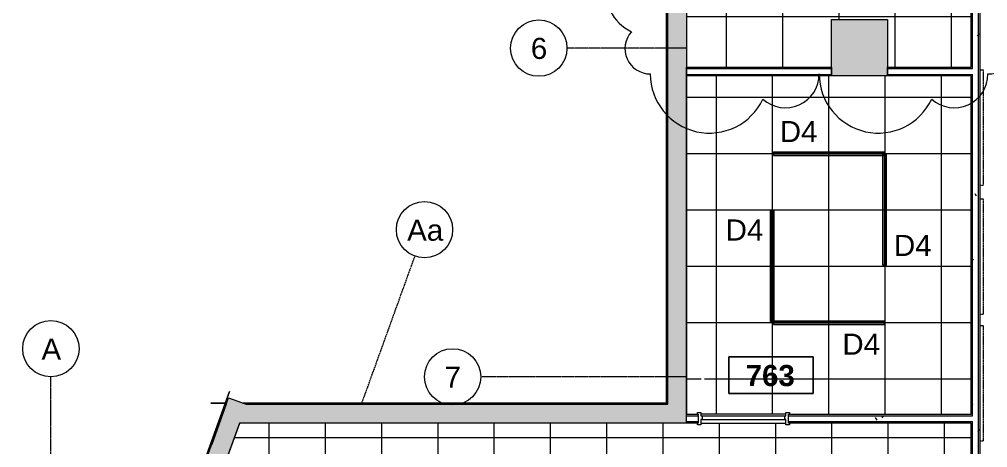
# Model space of a CAD drawing. Header units: inches. Extents: x -2332 to 1043, y -456 to 2193.
# Drawn here: x -1962.6 to -1549.7, y 934.8 to 1117.3 of the extents above; entities that cross this region are included whole.
import ezdxf

# ---------------------------------------------------------------- set-up
doc = ezdxf.new("R2010")
doc.units = ezdxf.units.IN
doc.header["$MEASUREMENT"] = 0
for name, pattern in [('Dash', [0.25, 0.125, -0.125]), ('Grid Line 1_2_', [0.875, 0.5, -0.125, 0.125, -0.125]), ('IMPORT-PHANTOM4 _2_', [0])]:
    doc.linetypes.add(name, pattern=pattern)
for name, color, linetype, lineweight in [('5033_00_7th-9th Floors_Updated_dwg', 8, 'Continuous', 9), ('A-Area', 7, 'IMPORT-PHANTOM4 _2_', 9), ('A-AREA-IDEN', 2, 'Continuous', 9), ('A-CLNG', 13, 'Continuous', 13), ('A-CLNG-PATT', 13, 'Continuous', 13), ('A-COLS', 52, 'Continuous', 13), ('A-DOOR', 31, 'Continuous', 13), ('A-Shell', 7, 'Continuous', 9), ('A-WALL', 113, 'Continuous', 13), ('A-WALL-PATT', 111, 'Continuous', 13), ('E-LITE-EQPM', 33, 'Continuous', 9), ('E-LITE-EQPM-IDEN', 33, 'Continuous', 9), ('G-ANNO-REVC', 71, 'Continuous', 9), ('I-WALL', 2, 'Continuous', 13), ('Q-SPCQ', 91, 'Continuous', 9), ('Q-SPCQ-HDLN', 91, 'Dash', 9), ('S-GRID', 1, 'Continuous', 9), ('S-GRID-IDEN', 1, 'Continuous', 9)]:
    doc.layers.add(name, color=color, linetype=linetype, lineweight=lineweight)
doc.styles.add('Arial', font='arial.ttf', dxfattribs={"height": 9})
doc.styles.add('Swis721 Lt BT_2', font='swissl.ttf', dxfattribs={"height": 9})
doc.styles.add('Swis721 Lt BT_B', font='', dxfattribs={"height": 9})
doc.styles.get('Swis721 Lt BT_B').set_extended_font_data('Swis721 Lt BT', bold=True)
pattern_1 = [(0, (0, 0), (30.72, 7.68), [1.267, -21.773, 1.267, -21.773, -122.88]), (0, (0, 0), (30.72, 7.68), [-46.08, 1.267, -44.813, 1.267, -21.773, -53.76]), (0, (0, 0), (30.72, 7.68), [-115.2, 1.267, -14.093, 1.267, -37.133]), (120, (11.52, 3.84), (-22.011075, 22.7643), [1.267, -21.773, 1.267, -21.773, -122.88]), (120, (11.52, 3.84), (-22.011075, 22.7643), [-46.08, 1.267, -44.813, 1.267, -21.773, -53.76]), (120, (11.52, 3.84), (-22.011075, 22.7643), [-115.2, 1.267, -14.093, 1.267, -37.133]), (240, (15.36, 19.2), (-8.708925, -30.4443), [1.267, -21.773, 1.267, -21.773, -122.88]), (240, (15.36, 19.2), (-8.708925, -30.4443), [-46.08, 1.267, -44.813, 1.267, -21.773, -53.76]), (240, (15.36, 19.2), (-8.708925, -30.4443), [-115.2, 1.267, -14.093, 1.267, -37.133])]

# ---------------------------------------------------------------- blocks, each defined once
blk = doc.blocks.new('5033_00_7th-9th Floors_Updated_dwg-8585573-7TH FLOOR REFLECTED CEILING PLAN')
at = {"layer": 'A-Area', "linetype": 'Continuous'}
for p, q in [((-1880.86, 773.75), (-1874.17, 773.75)), ((-1874.17, 773.75), (-1880.86, 773.75))]:
    blk.add_line(p, q, dxfattribs=at)
at = {"layer": 'A-Area', "linetype": 'Continuous', "flags": 128}
for points in [[(-1686.55, 1943.44), (-1686.55, 773.25)], [(-2099.84, 148.77), (-1872.96, 778.61)], [(-1867.29, 773.75), (-1686.05, 773.75)]]:
    blk.add_lwpolyline(points, close=True, dxfattribs=at)
at = {"layer": 'A-Shell'}
for p, q in [((-1880.54, 756.11), (-1874.36, 773.25)), ((-1874.36, 773.25), (-1880.54, 756.11)), ((-1865.9, 773.25), (-1686.05, 773.25)), ((-1686.05, 773.25), (-1865.9, 773.25))]:
    blk.add_line(p, q, dxfattribs=at)
blk = doc.blocks.new('Columns 1 - Columns 1-7118049-7TH FLOOR REFLECTED CEILING PLAN')
at = {"layer": 'A-COLS', "lineweight": 9}
h = blk.add_hatch(color=7, dxfattribs=at)
h.paths.add_polyline_path([(862, -405.11), (861.98, -372.97), (801.98, -351.58), (801.98, -383.71), (861.95, -405.09)], flags=0)
h.paths.add_polyline_path([(992.59, -377), (1004.95, -376.98), (1004.95, -365), (986.95, -365), (986.95, -377), (991.45, -377)], flags=0)
h.paths.add_polyline_path([(514, -281.76), (514, -249.63), (453.98, -228.24), (453.98, -260.37), (513.95, -281.74)], flags=0)
h.paths.add_polyline_path([(166, -158.41), (166, -126.28), (105.98, -104.89), (105.98, -137.02), (165.95, -158.39)], flags=0)
h.paths.add_polyline_path([(-182, -35.06), (-182, -2.93), (-242.02, 18.46), (-242.02, -13.67), (-182.05, -35.04)], flags=0)
h.paths.add_polyline_path([(-1982.09, 88.27), (-1922.03, 109.69), (-1922.03, 140.32), (-1982.09, 118.92), (-1982.06, 97), (-1976.88, 98.83), (-1974.21, 91.29), (-1982.09, 88.5), (-1982.09, 88.41)], flags=0)
h.paths.add_polyline_path([(-530, 88.28), (-530, 120.42), (-590.02, 141.81), (-590.02, 109.68), (-530.05, 88.3)], flags=0)
h.paths.add_polyline_path([(829.27, 109), (843.95, 109.02), (843.91, 133), (819.95, 133), (819.95, 109), (828.45, 109)], flags=0)
h.paths.add_polyline_path([(991.45, 115), (1004.95, 115.02), (1004.95, 127), (986.95, 127), (986.95, 115), (990.95, 115)], flags=0)
h.paths.add_polyline_path([(-1634.06, 211.7), (-1574.03, 233.05), (-1574.03, 264.36), (-1634.06, 242.96), (-1634.06, 211.72)], flags=0)
h.paths.add_polyline_path([(-878.47, 211.8), (-878.47, 243.93), (-938.5, 265.32), (-938.5, 233.19), (-878.52, 211.82)], flags=0)
h.paths.add_polyline_path([(483.3, 232), (495.95, 232), (495.95, 256), (472.03, 256), (472.03, 232), (482.96, 232)], flags=0)
h.paths.add_polyline_path([(-1286.05, 334.98), (-1268.05, 341.39), (-1268.05, 345.6), (-1256.05, 349.87), (-1244.05, 345.6), (-1244.05, 341.38), (-1226.05, 335.02), (-1226.06, 367), (-1256.05, 377.69), (-1286.05, 367), (-1286.05, 335.02)], flags=0)
h.paths.add_polyline_path([(-2021.16, 351.64), (-2013.01, 374.21), (-2035.58, 382.36), (-2043.73, 359.79), (-2023.91, 352.63)], flags=0)
h.paths.add_polyline_path([(-208.32, 478), (-200.03, 478), (-200.03, 502), (-219.79, 502), (-224.03, 490.27), (-224.03, 478), (-210.67, 478)], flags=0)
h.paths.add_polyline_path([(-224.03, 501.32), (-223.78, 502), (-224.03, 502)], flags=0)
h.paths.add_polyline_path([(-559.03, 601), (-548.03, 601), (-548.03, 625), (-569.15, 625), (-572.03, 617.05), (-572.03, 601)], flags=0)
h.paths.add_polyline_path([(472.2, 601), (496.2, 601), (496.2, 625), (472.2, 625)], flags=0)
h.paths.add_polyline_path([(831.97, 601.06), (843.95, 601.08), (843.91, 625.06), (819.95, 625.06), (819.95, 601.06), (831.95, 601.06)], flags=0)
h.paths.add_polyline_path([(993.74, 607.06), (1004.95, 607.08), (1004.95, 619.06), (986.95, 619.06), (986.95, 607.06), (991.45, 607.06)], flags=0)
h.paths.add_polyline_path([(-1887.92, 720.64), (-1879.77, 743.21), (-1902.34, 751.36), (-1910.49, 728.79), (-1893.62, 722.69)], flags=0)
h.paths.add_polyline_path([(-903.4, 724), (-896.03, 724), (-896.03, 748), (-920.67, 748), (-920.67, 724), (-910.74, 724)], flags=0)
h.paths.add_polyline_path([(-1610.23, 724), (-1592.03, 724), (-1592.03, 748), (-1616.03, 748), (-1616.03, 724), (-1612.44, 724)], flags=0)
h.paths.add_polyline_path([(-1843.5, 843.64), (-1835.35, 866.21), (-1857.93, 874.36), (-1866.08, 851.79), (-1845.52, 844.36)], flags=0)
h.paths.add_polyline_path([(490.72, 847), (496.2, 847), (496.2, 871), (472.2, 871), (472.2, 847), (477.69, 847)], flags=0)
h.paths.add_polyline_path([(-1612.44, 847), (-1574.05, 847.02), (-1574.06, 871), (-1616.19, 871), (-1616.19, 847)], flags=0)
h.paths.add_polyline_path([(-1243.86, 847.03), (-1243.86, 871), (-1268.03, 871), (-1268.03, 847.03)], flags=0)
h.paths.add_polyline_path([(841.98, 1093), (843.95, 1093.02), (843.91, 1117), (819.95, 1117), (819.95, 1093), (835.45, 1093)], flags=0)
h.paths.add_polyline_path([(495.42, 1093), (495.95, 1093), (495.95, 1117), (471.83, 1117), (471.83, 1093), (495.41, 1093)], flags=0)
h.paths.add_polyline_path([(-1616.3, 1093.21), (-1592.35, 1093.21), (-1592.35, 1117.25), (-1616.3, 1117.25), (-1616.3, 1095.67)], flags=0)
h.paths.add_polyline_path([(-1268.29, 1093.21), (-1244.3, 1093.21), (-1244.3, 1117.25), (-1268.29, 1117.25)], flags=0)
h.paths.add_polyline_path([(991.33, 1099), (1004.95, 1099.02), (1004.95, 1111), (986.95, 1111), (986.95, 1099), (991.2, 1099)], flags=0)
h.paths.add_polyline_path([(-1268.22, 1339.25), (-1244.3, 1339.25), (-1244.3, 1363.25), (-1268.3, 1363.25), (-1268.3, 1339.25)], flags=0)
h.paths.add_polyline_path([(-1616.3, 1339.25), (-1592.3, 1339.25), (-1592.3, 1363.25), (-1616.3, 1363.25), (-1616.3, 1341.67)], flags=0)
h.paths.add_polyline_path([(484, 1462.86), (495.95, 1462.86), (495.95, 1486.86), (471.95, 1486.86), (471.95, 1462.86), (483.85, 1462.86)], flags=0)
h.paths.add_polyline_path([(801.95, 1567), (861.95, 1588.4), (861.95, 1619.14), (850.07, 1619.14), (850, 1619.04), (849.95, 1619.16), (849.95, 1622.86), (801.95, 1605.75), (801.95, 1567.02)], flags=0)
h.paths.add_polyline_path([(-1607.55, 1585.02), (-1592.05, 1585.02), (-1592.05, 1609.02), (-1616.05, 1609.02), (-1616.05, 1585.02)], flags=0)
h.paths.add_polyline_path([(-1256.44, 1585.27), (-1244.3, 1585.27), (-1244.3, 1609.27), (-1268.3, 1609.27), (-1268.3, 1585.27), (-1256.86, 1585.27)], flags=0)
h.paths.add_polyline_path([(-1654.55, 1731.02), (-1654.55, 1776.02), (-1678.05, 1776.02), (-1678.05, 1772.52), (-1658.05, 1772.52), (-1658.05, 1734.52), (-1678.05, 1734.52), (-1678.05, 1731.02), (-1658.05, 1731.02)], flags=0)
h.paths.add_polyline_path([(122.95, 1827.02), (148.95, 1827.02), (148.95, 1853.02), (122.95, 1853.02), (122.95, 1829.42)], flags=0)
h.paths.add_polyline_path([(496.95, 1827.02), (496.95, 1853.02), (470.95, 1853.02), (470.95, 1827.02)], flags=0)
h.paths.add_polyline_path([(-921.05, 1827.02), (-895.05, 1827.02), (-895.05, 1853.02), (-921.05, 1853.02), (-921.05, 1829.42)], flags=0)
h.paths.add_polyline_path([(-572.04, 1827.02), (-547.04, 1827.02), (-547.04, 1853.02), (-573.04, 1853.02), (-573.04, 1827.02)], flags=0)
h.paths.add_polyline_path([(-199.03, 1827.04), (-199.03, 1853.03), (-225.05, 1853.03), (-225.05, 1827.04), (-200.04, 1827.04)], flags=0)
h.paths.add_polyline_path([(-1592.3, 1828.27), (-1592.3, 1852.27), (-1600.05, 1852.27), (-1600.05, 2104.82), (-1574.05, 2104.82), (-1574.05, 2138.82), (-1608.05, 2138.82), (-1608.05, 1852.27), (-1616.3, 1852.27), (-1616.3, 1828.27)], flags=0)
h.paths.add_polyline_path([(-1244.3, 1828.27), (-1244.3, 1852.27), (-1268.3, 1852.27), (-1268.3, 1828.27)], flags=0)
h.paths.add_polyline_path([(-1678.05, 1836.02), (-1620.8, 1836.02), (-1620.8, 1844.02), (-1678.05, 1844.02)], flags=0)
h.paths.add_polyline_path([(831.95, 2100.07), (861.95, 2100.07), (861.95, 2138.82), (801.95, 2138.82), (801.95, 2110.02), (831.95, 2110.02), (831.95, 2104.31)], flags=0)
h.paths.add_polyline_path([(-878.05, 2104.79), (-878.05, 2138.82), (-938.13, 2138.82), (-938.13, 2104.79)], flags=0)
h.paths.add_polyline_path([(-1286.03, 2104.81), (-1225.94, 2104.81), (-1225.94, 2138.82), (-1286.03, 2138.82)], flags=0)
h.paths.add_polyline_path([(454.05, 2104.82), (513.95, 2104.82), (513.95, 2138.82), (454.05, 2138.82)], flags=0)
h.paths.add_polyline_path([(-181.82, 2104.82), (-181.82, 2138.82), (-242.05, 2138.82), (-242.05, 2104.82)], flags=0)
h.paths.add_polyline_path([(-590.05, 2104.82), (-530.05, 2104.82), (-530.05, 2138.82), (-590.05, 2138.82)], flags=0)
h.paths.add_polyline_path([(165.96, 2104.82), (165.96, 2138.82), (105.95, 2138.82), (105.95, 2104.82)], flags=0)
at = {"layer": 'A-COLS', "color": 8, "lineweight": 20}
for p, q in [((-1616.3, 1117.25), (-1592.35, 1117.25)), ((-1616.3, 1093.21), (-1616.3, 1117.25)), ((-1592.35, 1117.25), (-1592.35, 1093.21)), ((-1592.35, 1093.21), (-1616.3, 1093.21))]:
    blk.add_line(p, q, dxfattribs=at)
blk = doc.blocks.new('Door - Single - Solid Door-9776871-7TH FLOOR REFLECTED CEILING PLAN')
at = {"layer": 'A-DOOR', "lineweight": 9}
for p, q in [((-15.63, 1.96), (-15.63, 2.71)), ((-15.63, 2.71), (-14.13, 2.71)), ((-14.13, 2.71), (-14.13, 1.21)), ((-14.13, 1.21), (-13.63, 1.21)), ((-13.63, 1.21), (21.62, 1.21)), ((-13.63, 1.21), (-13.63, -0.29)), ((21.62, -0.29), (21.62, 1.21)), ((21.62, 1.21), (22.12, 1.21)), ((22.12, 1.21), (22.12, 2.71)), ((22.12, 2.71), (23.62, 2.71)), ((23.62, 2.71), (23.62, 1.96)), ((-15.63, -2.54), (-15.63, -1.79)), ((-14.13, -2.54), (-15.63, -2.54)), ((-13.63, -0.29), (-14.13, -0.29)), ((-14.13, -0.29), (-14.13, -2.54)), ((-13.63, -0.29), (21.62, -0.29)), ((22.12, -0.29), (21.62, -0.29)), ((22.12, -2.54), (22.12, -0.29)), ((23.62, -2.54), (22.12, -2.54)), ((23.62, -1.79), (23.62, -2.54))]:
    blk.add_line(p, q, dxfattribs=at)
blk = doc.blocks.new('A-Flat_Screen_TV-generic - A-Flat_Screen_TV-generic-7899212-7TH FLOOR REFLECTED CEILING PLAN')
at = {"layer": 'Q-SPCQ-HDLN'}
for p, q in [((-24.5, 3.375), (-24.5, 1.875)), ((24.5, 3.375), (-24.5, 3.375)), ((24.5, 1.875), (24.5, 3.375))]:
    blk.add_line(p, q, dxfattribs=at)
blk = doc.blocks.new('TBARLED SMARTLIGHT 9-16_DIFFUSING 2_ and 4_ - Type D_4_ 9_16 - Diffusing Lens-V32-7TH FLOOR REFLECTED CEILING PLAN')
at = {"layer": 'E-LITE-EQPM'}
for p, q in [((-0.8, 23.56), (-0.8, -23.56)), ((-0.3, 23.56), (-0.8, 23.56)), ((-0.3, 23.56), (0.3, 23.56)), ((-0.3, 23.52), (-0.3, 23.56)), ((-0.3, 23.52), (-0.21, 23.52)), ((-0.3, -23.52), (-0.3, 23.52)), ((0.3, 23.52), (-0.3, 23.52)), ((-0.21, -23.52), (-0.21, 23.52)), ((-0.2, 23.5), (0.2, 23.5)), ((-0.2, -23.5), (-0.2, 23.5)), ((0.2, -23.5), (0.2, 23.5)), ((0.21, 23.52), (0.3, 23.52)), ((0.21, -23.52), (0.21, 23.52)), ((0.3, 23.56), (0.3, 23.52)), ((0.3, 23.56), (0.8, 23.56)), ((0.3, -23.52), (0.3, 23.52)), ((0.8, 23.56), (0.8, -23.56)), ((-0.3, -23.56), (-0.8, -23.56)), ((-0.21, -23.52), (-0.3, -23.52)), ((-0.3, -23.52), (0.3, -23.52)), ((-0.3, -23.56), (-0.3, -23.52)), ((0.3, -23.56), (-0.3, -23.56)), ((0.2, -23.5), (-0.2, -23.5)), ((0.3, -23.52), (0.21, -23.52)), ((0.3, -23.52), (0.3, -23.56)), ((0.3, -23.56), (0.8, -23.56))]:
    blk.add_line(p, q, dxfattribs=at)
blk = doc.blocks.new('TBARLED SMARTLIGHT 9-16_DIFFUSING 2_ and 4_ - Type D_4_ 9_16 - Diffusing Lens-V42-7TH FLOOR REFLECTED CEILING PLAN')
at = {"layer": 'E-LITE-EQPM'}
for p, q in [((-0.8, 23.56), (-0.8, -23.56)), ((-0.3, 23.56), (-0.8, 23.56)), ((-0.3, 23.56), (0.3, 23.56)), ((-0.3, 23.52), (-0.3, 23.56)), ((-0.3, 23.52), (-0.21, 23.52)), ((-0.3, -23.52), (-0.3, 23.52)), ((0.3, 23.52), (-0.3, 23.52)), ((-0.21, -23.52), (-0.21, 23.52)), ((-0.2, 23.5), (0.2, 23.5)), ((-0.2, -23.5), (-0.2, 23.5)), ((0.2, -23.5), (0.2, 23.5)), ((0.21, 23.52), (0.3, 23.52)), ((0.21, -23.52), (0.21, 23.52)), ((0.3, 23.56), (0.3, 23.52)), ((0.3, 23.56), (0.8, 23.56)), ((0.3, -23.52), (0.3, 23.52)), ((0.8, 23.56), (0.8, -23.53)), ((-0.3, -23.56), (-0.8, -23.56)), ((-0.21, -23.52), (-0.3, -23.52)), ((-0.3, -23.52), (0.3, -23.52)), ((-0.3, -23.56), (-0.3, -23.52)), ((0.3, -23.56), (-0.3, -23.56)), ((0.2, -23.5), (-0.2, -23.5)), ((0.3, -23.52), (0.21, -23.52)), ((0.3, -23.52), (0.3, -23.56)), ((0.3, -23.56), (0.44, -23.56))]:
    blk.add_line(p, q, dxfattribs=at)
blk = doc.blocks.new('TBARLED SMARTLIGHT 9-16_DIFFUSING 2_ and 4_ - Type D_4_ 9_16 - Diffusing Lens-V35-7TH FLOOR REFLECTED CEILING PLAN')
at = {"layer": 'E-LITE-EQPM'}
for p, q in [((-0.8, 23.56), (-0.8, -23.56)), ((-0.3, 23.56), (-0.8, 23.56)), ((-0.3, 23.56), (0.3, 23.56)), ((-0.3, 23.52), (-0.3, 23.56)), ((-0.3, 23.52), (-0.21, 23.52)), ((-0.3, -23.52), (-0.3, 23.52)), ((0.3, 23.52), (-0.3, 23.52)), ((-0.21, -23.52), (-0.21, 23.52)), ((-0.2, 23.5), (0.2, 23.5)), ((-0.2, -23.5), (-0.2, 23.5)), ((0.2, -23.5), (0.2, 23.5)), ((0.21, 23.52), (0.3, 23.52)), ((0.21, -23.52), (0.21, 23.52)), ((0.3, 23.56), (0.3, 23.52)), ((0.3, 23.56), (0.8, 23.56)), ((0.3, -23.52), (0.3, 23.52)), ((0.8, 23.56), (0.8, -23.56)), ((-0.3, -23.56), (-0.8, -23.56)), ((-0.21, -23.52), (-0.3, -23.52)), ((-0.3, -23.52), (0.3, -23.52)), ((-0.3, -23.56), (-0.3, -23.52)), ((0.3, -23.56), (-0.3, -23.56)), ((0.2, -23.5), (-0.2, -23.5)), ((0.3, -23.52), (0.21, -23.52)), ((0.3, -23.52), (0.3, -23.56)), ((0.3, -23.56), (0.8, -23.56))]:
    blk.add_line(p, q, dxfattribs=at)
blk = doc.blocks.new('Room Tag - Number Only-4120135-7TH FLOOR REFLECTED CEILING PLAN')
at = {"layer": 'A-AREA-IDEN'}
for p, q in [((-0.1881, -0.1636), (-0.1881, -0.0018)), ((-0.1881, -0.0018), (0.1869, -0.0018)), ((0.1869, -0.0018), (-0.1881, -0.0018)), ((-0.1881, -0.0018), (-0.1881, -0.1636)), ((0.1869, -0.0018), (0.1869, -0.1636)), ((0.1869, -0.1636), (0.1869, -0.0018)), ((0.1869, -0.1636), (-0.1881, -0.1636)), ((-0.1881, -0.1636), (0.1869, -0.1636))]:
    blk.add_line(p, q, dxfattribs=at)
blk = doc.blocks.new('Grid - Grid Head - Circle-50561-7TH FLOOR REFLECTED CEILING PLAN')
at = {"layer": 'S-GRID-IDEN'}
blk.add_circle((0, 0), 0.125, dxfattribs=at)
blk = doc.blocks.new('Family - ___-9782138-7TH FLOOR REFLECTED CEILING PLAN')
at = {"layer": 'G-ANNO-REVC'}
for centre, radius, start, end in [((-1646.71, 1202), 25.2, 0, 154.7912), ((-1574.71, 1202), 25.2, 0, 154.7912), ((-1679.11, 1202), 14.4, 48.1897, 180), ((-1607.11, 1202), 14.4, 48.1897, 180), ((-1693.51, 1183.1), 18.9, 90, 244.7912), ((-1549.51, 1191.2), 10.8, 318.1897, 90), ((-1549.51, 1166.9), 18.9, 270, 64.7912), ((-1693.51, 1158.8), 10.8, 138.1897, 270), ((-1693.51, 1129.1), 18.9, 90, 244.7912), ((-1549.51, 1137.2), 10.8, 318.1897, 90), ((-1549.51, 1112.9), 18.9, 270, 64.7912), ((-1693.51, 1104.8), 10.8, 138.1897, 270), ((-1668.31, 1094), 25.2, 180, 334.7912), ((-1635.91, 1094), 14.4, 228.1897, 0), ((-1596.31, 1094), 25.2, 180, 334.7912), ((-1563.91, 1094), 14.4, 228.1897, 0)]:
    blk.add_arc(centre, radius, start, end, dxfattribs=at)

msp = doc.modelspace()

# ---------------------------------------------------------------- hatches: boundary and pattern name
at = {"layer": 'A-CLNG-PATT'}
h = msp.add_hatch(dxfattribs=at)
h.set_pattern_fill('FP_24', color=256, style=0, pattern_type=2)
h.set_pattern_definition([(270, (-1637.046, 1430.467), (-24, -1e-15), []), (180, (-1637.046, 1430.467), (3e-15, 24), [])])
h.paths.add_polyline_path([(-1678.04786, 1096.95944), (-1616.29574, 1096.95944), (-1616.29574, 1117.24788), (-1592.34547, 1117.24788), (-1592.34547, 1096.95944), (-1556.69324, 1096.95944), (-1556.69324, 1134.68538), (-1557.44324, 1134.68538), (-1557.44324, 1136.18538), (-1556.69324, 1136.18538), (-1556.69324, 1172.43538), (-1557.44324, 1172.43538), (-1557.44324, 1173.93538), (-1556.69324, 1173.93538), (-1556.69324, 1177.24788), (-1596.045, 1177.24788), (-1596.045, 1184.49788), (-1596.795, 1184.49788), (-1596.795, 1185.99788), (-1596.045, 1185.99788), (-1596.045, 1222.24788), (-1596.795, 1222.24788), (-1596.795, 1223.74788), (-1596.045, 1223.74788), (-1596.045, 1339.24787), (-1616.29574, 1339.24787), (-1616.29574, 1363.24788), (-1596.045, 1363.24788), (-1596.045, 1497.68538), (-1678.04786, 1497.68538), (-1678.04786, 1169.28438)], flags=0)
h.paths.add_polyline_path([(-1612.8575, 1142.13699), (-1637.4825, 1142.13699), (-1637.4825, 1166.69949), (-1612.8575, 1166.69949)], flags=0)
h.paths.add_polyline_path([(-1661.4825, 1238.13699), (-1661.4825, 1262.69949), (-1636.8575, 1262.69949), (-1636.8575, 1238.13699), (-1637.4825, 1238.13699)], flags=0)
h.paths.add_polyline_path([(-1636.8575, 1334.13699), (-1661.4825, 1334.13699), (-1661.4825, 1358.69949), (-1636.8575, 1358.69949), (-1636.8575, 1334.31738)], flags=0)
h.paths.add_polyline_path([(-1636.8575, 1430.13699), (-1661.4825, 1430.13699), (-1661.4825, 1454.69949), (-1636.8575, 1454.69949)], flags=0)
h = msp.add_hatch(dxfattribs=at)
h.set_pattern_fill('FP_30', color=256, style=0, pattern_type=2)
h.set_pattern_definition([(180, (-1617.355, 1036.056), (3e-15, 24), []), (90, (-1617.355, 1036.056), (24, -1e-15), [])])
h.paths.add_polyline_path([(-1671.94324, 948.99788), (-1635.69324, 949.0069), (-1635.69324, 949.74788), (-1634.19324, 949.74788), (-1634.19324, 948.99788), (-1556.69324, 948.99788), (-1556.69324, 1093.20944), (-1678.01772, 1093.20944), (-1678.01772, 948.99788), (-1673.44324, 948.99788), (-1673.44324, 949.74788), (-1671.94324, 949.74788)], flags=0)
h.paths.add_polyline_path([(-1670.44324, 949.74788), (-1671.81824, 949.74788), (-1671.81824, 985.74788), (-1670.44324, 985.74788), (-1670.44324, 962.99313)], flags=0)
h.paths.add_polyline_path([(-1600.46099, 987.7607), (-1640.91798, 987.7607), (-1640.91798, 988.35125), (-1593.79298, 988.35125), (-1593.79298, 987.7607), (-1593.94641, 987.7607)], flags=0)
h.paths.add_polyline_path([(-1641.28183, 988.49348), (-1641.82101, 988.49348), (-1641.82101, 1035.61848), (-1641.23046, 1035.61848), (-1641.23046, 988.49348), (-1641.28143, 988.49348)], flags=0)
h.paths.add_polyline_path([(-1593.76965, 1012.49348), (-1593.82101, 1012.49348), (-1593.79298, 1059.61848), (-1593.23046, 1059.61848), (-1593.23046, 1012.49348), (-1593.76939, 1012.49348)], flags=0)
h.paths.add_polyline_path([(-1593.85548, 1059.7607), (-1640.91798, 1059.7607), (-1640.91798, 1060.35125), (-1593.79298, 1060.35125), (-1593.82101, 1059.7607), (-1593.83986, 1059.7607)], flags=0)
h = msp.add_hatch(dxfattribs=at)
h.set_pattern_fill('FP_31', color=256, style=0, pattern_type=2)
h.set_pattern_definition([(0, (-1712.048, 842.996), (0, -24), []), (270, (-1712.048, 842.996), (-24, -1e-15), [])])
h.paths.add_polyline_path([(-1709.00396, 681.5485), (-1616.19397, 714.4103), (-1616.19397, 803.37288), (-1616.94397, 803.37288), (-1616.94397, 804.87288), (-1616.19397, 804.87288), (-1616.19397, 841.12288), (-1616.94397, 841.12288), (-1616.94397, 842.62288), (-1616.19397, 842.62288), (-1616.19397, 870.99788), (-1556.69324, 871.01665), (-1556.69324, 945.24788), (-1634.19324, 945.24788), (-1634.19324, 944.49788), (-1635.69324, 944.49788), (-1635.69324, 945.24788), (-1671.94324, 945.24788), (-1671.94324, 944.49788), (-1673.44324, 944.49788), (-1673.44324, 945.24788), (-1868.58147, 945.24788), (-1934.41061, 762.94014), (-1709.01634, 681.55297)], flags=0)
h.paths.add_polyline_path([(-1737.26713, 746.60795), (-1760.63147, 746.60795), (-1760.63147, 771.17045), (-1736.00647, 771.17045), (-1736.00647, 746.60795)], flags=0)
h.paths.add_polyline_path([(-1688.63147, 746.60795), (-1688.63147, 771.17045), (-1664.00647, 771.17045), (-1664.00647, 746.60795), (-1685.1505, 746.60795)], flags=0)
h.paths.add_polyline_path([(-1832.00406, 770.72779), (-1856.62906, 770.72779), (-1856.62906, 795.29029), (-1832.00406, 795.29029), (-1832.00406, 771.17045)], flags=0)
h.paths.add_polyline_path([(-1728.64922, 795.45051), (-1845.51918, 837.98781), (-1845.6067, 837.8138), (-1868.18016, 845.96481), (-1855.88921, 880.00348), (-1832.27302, 871.47689), (-1716.44887, 829.30172), (-1728.64054, 795.47461)], flags=0)
h.paths.add_polyline_path([(-1685.1505, 818.60795), (-1688.63147, 818.60795), (-1688.63147, 843.17045), (-1664.00647, 843.17045), (-1664.00647, 818.60795)], flags=0)
h.paths.add_polyline_path([(-1633.03388, 839.62288), (-1652.94397, 839.62288), (-1652.94397, 840.99788), (-1616.94397, 840.99788), (-1616.94397, 839.62288), (-1631.22108, 839.62288)], flags=0)
h.paths.add_polyline_path([(-1847.86021, 842.6145), (-1847.03161, 844.90924), (-1862.55086, 850.51305), (-1863.37947, 848.21832), (-1848.07248, 842.69115)], flags=0)
h.paths.add_polyline_path([(-1838.8806, 867.4827), (-1838.11645, 869.59896), (-1853.6357, 875.20278), (-1854.39986, 873.08651), (-1840.99687, 868.24686)], flags=0)
h.paths.add_polyline_path([(-1832.51277, 890.60795), (-1832.51277, 915.17045), (-1807.88777, 915.17045), (-1807.88777, 890.60795), (-1826.56472, 890.60795)], flags=0)
h.paths.add_polyline_path([(-1760.63147, 890.60795), (-1760.63147, 915.17045), (-1736.00647, 915.17045), (-1736.00647, 890.60795), (-1737.26713, 890.60795)], flags=0)
h.paths.add_polyline_path([(-1688.63147, 890.60795), (-1688.63147, 915.17045), (-1664.00647, 915.17045), (-1664.00647, 890.60795), (-1685.1505, 890.60795)], flags=0)
h.paths.add_polyline_path([(-1616.63147, 890.60795), (-1616.63147, 915.17045), (-1592.00647, 915.17045), (-1592.00647, 890.60795), (-1616.19397, 890.60795)], flags=0)
at = {"layer": 'A-WALL-PATT', "lineweight": 9}
for points in [[(-1685.1505, 953.24788), (-1678.04786, 953.24788), (-1678.04786, 1836.24788), (-1686.04786, 1836.24788), (-1686.04574, 953.24788)], [(-2193.54384, 45.72633), (-1865.8487, 953.24788), (-1873.37319, 955.96488), (-2201.01398, 48.59384), (-2200.33169, 48.33194)], [(-1685.1505, 945.24788), (-1678.04786, 945.24788), (-1678.04786, 953.24788), (-1865.8487, 953.24788), (-1868.73741, 945.24788), (-1686.04574, 945.24788)]]:
    msp.add_hatch(color=7, dxfattribs=at).paths.add_polyline_path(points, flags=0)
h = msp.add_hatch(dxfattribs=at)
h.set_pattern_fill('FP_1', color=256, style=0, pattern_type=2)
h.set_pattern_definition(pattern_1)
h.paths.add_polyline_path([(-1553.56824, 732.60645), (-1552.94324, 732.82774), (-1552.94324, 1135.06038), (-1553.56824, 1135.06038), (-1553.56824, 732.81937)], flags=0)
h.paths.add_polyline_path([(-1553.56824, 1173.56038), (-1552.94324, 1173.56038), (-1552.94324, 1180.99788), (-1553.56824, 1180.99788), (-1553.56824, 1177.24788)], flags=0)
h = msp.add_hatch(dxfattribs=at)
h.set_pattern_fill('FP_1', color=256, style=0, pattern_type=2)
h.set_pattern_definition(pattern_1)
h.paths.add_polyline_path([(-1556.69324, 734.81507), (-1556.06824, 735.03636), (-1556.06824, 847.62288), (-1556.69324, 847.62288), (-1556.69324, 735.03636)], flags=0)
h.paths.add_polyline_path([(-1556.06824, 850.12288), (-1556.06824, 867.87288), (-1556.69324, 867.87288), (-1556.69324, 850.12288)], flags=0)
h.paths.add_polyline_path([(-1556.69324, 870.37288), (-1556.06824, 870.37288), (-1556.10172, 945.87288), (-1556.69324, 945.87288), (-1556.69324, 870.99788)], flags=0)
h.paths.add_polyline_path([(-1556.06824, 948.37288), (-1556.06824, 1093.83444), (-1556.69324, 1093.83444), (-1556.69324, 948.37288)], flags=0)
h.paths.add_polyline_path([(-1556.06824, 1096.33444), (-1556.06824, 1135.06038), (-1556.69324, 1135.06038), (-1556.69324, 1096.33444)], flags=0)
h.paths.add_polyline_path([(-1556.06824, 1173.56038), (-1556.06824, 1177.87288), (-1556.69324, 1177.87288), (-1556.69324, 1173.56038)], flags=0)
h = msp.add_hatch(dxfattribs=at)
h.set_pattern_fill('FP_1', color=256, style=0, pattern_type=2)
h.set_pattern_definition(pattern_1)
h.paths.add_polyline_path([(-1556.06824, 732.38428), (-1553.56824, 733.26947), (-1553.56824, 1135.06038), (-1556.06824, 1135.06038), (-1556.06824, 732.78585)], flags=0)
h.paths.add_polyline_path([(-1556.06824, 1173.56038), (-1553.56824, 1173.56038), (-1553.56824, 1180.37288), (-1556.06824, 1180.3619), (-1556.06824, 1177.24788)], flags=0)
h = msp.add_hatch(dxfattribs=at)
h.set_pattern_fill('FP_1', color=256, style=0, pattern_type=2)
h.set_pattern_definition(pattern_1)
h.paths.add_polyline_path([(-1632.29259, 1093.20944), (-1616.29574, 1093.20944), (-1616.29574, 1093.83444), (-1678.01772, 1093.83444), (-1678.01772, 1093.20944), (-1633.03388, 1093.20944)], flags=0)
h = msp.add_hatch(dxfattribs=at)
h.set_pattern_fill('FP_1', color=256, style=0, pattern_type=2)
h.set_pattern_definition(pattern_1)
h.paths.add_polyline_path([(-1556.69324, 948.37288), (-1556.69324, 948.99788), (-1634.56824, 948.99788), (-1634.56824, 948.37288), (-1556.69594, 948.37288)], flags=0)
h.paths.add_polyline_path([(-1673.06824, 948.37288), (-1673.06824, 948.99788), (-1678.04786, 948.99788), (-1678.01772, 948.37288)], flags=0)
h = msp.add_hatch(dxfattribs=at)
h.set_pattern_fill('FP_1', color=256, style=0, pattern_type=2)
h.set_pattern_definition(pattern_1)
h.paths.add_polyline_path([(-1633.03388, 945.87288), (-1556.06824, 945.87288), (-1556.06824, 948.37288), (-1634.56824, 948.37288), (-1634.56824, 945.87288)], flags=0)
h.paths.add_polyline_path([(-1673.06824, 945.87288), (-1673.06824, 948.37288), (-1678.04786, 948.37288), (-1678.01772, 945.87288)], flags=0)
h = msp.add_hatch(dxfattribs=at)
h.set_pattern_fill('FP_1', color=256, style=0, pattern_type=2)
h.set_pattern_definition(pattern_1)
h.paths.add_polyline_path([(-1556.69324, 945.24788), (-1556.69324, 945.87288), (-1634.56824, 945.87288), (-1634.56824, 945.24788), (-1580.91725, 945.24788)], flags=0)
h.paths.add_polyline_path([(-1678.04786, 945.24788), (-1673.06824, 945.24788), (-1673.06824, 945.87288), (-1678.04786, 945.87288)], flags=0)

# ---------------------------------------------------------------- linework, layer by layer
at = {"layer": 'A-CLNG'}
for p, q in [((-1678.01772, 948.99788), (-1678.01772, 1093.20944)), ((-1635.69324, 948.99788), (-1671.94324, 948.99788)), ((-1934.41061, 762.94014), (-1868.58147, 945.24788)), ((-1671.94324, 945.24788), (-1635.69324, 945.24788))]:
    msp.add_line(p, q, dxfattribs=at)
at = {"layer": 'A-WALL', "color": 8, "lineweight": 20}
for p, q in [((-1686.04786, 953.24788), (-1686.04786, 1836.24788)), ((-1678.04786, 1497.68538), (-1678.04786, 948.99788)), ((-2203.73153, 41.06785), (-1873.37319, 955.96488)), ((-1873.37319, 955.96488), (-1865.8487, 953.24788)), ((-1865.8487, 953.24788), (-1686.04786, 953.24788)), ((-1868.73741, 945.24788), (-1934.54856, 762.98995)), ((-1678.04786, 945.24788), (-1868.73741, 945.24788))]:
    msp.add_line(p, q, dxfattribs=at)
at = {"layer": 'A-WALL'}
for p, q in [((-1556.06824, 1096.33444), (-1556.06824, 1135.06038)), ((-1553.56824, 733.26947), (-1553.56824, 1135.06038)), ((-1678.01772, 1096.33444), (-1616.29574, 1096.33444)), ((-1592.34547, 1096.33444), (-1556.06824, 1096.33444)), ((-1678.01772, 1093.83444), (-1616.29574, 1093.83444)), ((-1592.34547, 1093.83444), (-1556.06824, 1093.83444)), ((-1556.06824, 948.37288), (-1556.06824, 1093.83444)), ((-1678.04786, 945.24788), (-1678.04786, 948.99788)), ((-1678.04786, 948.37288), (-1673.06824, 948.37288)), ((-1678.04786, 945.87288), (-1673.06824, 945.87288)), ((-1634.56824, 948.37288), (-1556.06824, 948.37288)), ((-1634.56824, 945.87288), (-1556.06824, 945.87288)), ((-1556.06824, 735.03636), (-1556.06824, 945.87288))]:
    msp.add_line(p, q, dxfattribs=at)
at = {"layer": 'I-WALL'}
for p, q in [((-1556.69324, 1096.95944), (-1556.69324, 1135.06038)), ((-1552.94324, 1135.06038), (-1552.94324, 732.82774)), ((-1678.01772, 1093.20944), (-1678.01772, 1096.95944)), ((-1678.01772, 1096.95944), (-1616.29574, 1096.95944)), ((-1616.29574, 1096.95944), (-1616.29574, 1093.20944)), ((-1592.34547, 1093.20944), (-1592.34547, 1096.95944)), ((-1592.34547, 1096.95944), (-1556.69324, 1096.95944)), ((-1616.29574, 1093.20944), (-1678.01772, 1093.20944)), ((-1556.69324, 1093.20944), (-1592.34547, 1093.20944)), ((-1556.69324, 948.99788), (-1556.69324, 1093.20944)), ((-1678.04786, 948.99788), (-1673.06824, 948.99788)), ((-1673.06824, 948.99788), (-1673.06824, 945.24788)), ((-1634.56824, 945.24788), (-1634.56824, 948.99788)), ((-1634.56824, 948.99788), (-1556.69324, 948.99788)), ((-1673.06824, 945.24788), (-1678.04786, 945.24788)), ((-1556.69324, 945.24788), (-1634.56824, 945.24788)), ((-1556.69324, 870.99788), (-1556.69324, 945.24788))]:
    msp.add_line(p, q, dxfattribs=at)
at = {"layer": 'S-GRID', "linetype": 'Grid Line 1_2_'}
for p, q in [((-1678.04574, 1105.01665), (-1729.05622, 1105.01665)), ((-1816.66239, 953.26665), (-1793.86874, 1016.36204)), ((-1949.11821, 740.07338), (-1949.11821, 964.9328)), ((-1678.04574, 964.9328), (-1765.81607, 964.9328))]:
    msp.add_line(p, q, dxfattribs=at)

# ---------------------------------------------------------------- block references
at = {"layer": '5033_00_7th-9th Floors_Updated_dwg', "color": 7}
msp.add_blockref('5033_00_7th-9th Floors_Updated_dwg-8585573-7TH FLOOR REFLECTED CEILING PLAN', (0, 180.01878), dxfattribs=at)
at = {"layer": 'A-AREA-IDEN', "xscale": 95.99999999999994, "yscale": 95.99999999999994, "zscale": 95.99999999999994}
msp.add_blockref('Room Tag - Number Only-4120135-7TH FLOOR REFLECTED CEILING PLAN', (-1641.96913, 973.5969), dxfattribs=at)
at = {"layer": 'A-COLS', "lineweight": 9}
msp.add_blockref('Columns 1 - Columns 1-7118049-7TH FLOOR REFLECTED CEILING PLAN', (0, 0), dxfattribs=at)
at = {"layer": 'A-DOOR'}
msp.add_blockref('Door - Single - Solid Door-9776871-7TH FLOOR REFLECTED CEILING PLAN', (-1657.81236, 947.03411), dxfattribs=at)
at = {"layer": 'E-LITE-EQPM', "extrusion": (0, 0, -1)}
for name, p, rotation in [('TBARLED SMARTLIGHT 9-16_DIFFUSING 2_ and 4_ - Type D_4_ 9_16 - Diffusing Lens-V42-7TH FLOOR REFLECTED CEILING PLAN', (1617.35548, 1060.05598), 270.0000000000003), ('TBARLED SMARTLIGHT 9-16_DIFFUSING 2_ and 4_ - Type D_4_ 9_16 - Diffusing Lens-V32-7TH FLOOR REFLECTED CEILING PLAN', (1593.52574, 1036.05598), 180), ('TBARLED SMARTLIGHT 9-16_DIFFUSING 2_ and 4_ - Type D_4_ 9_16 - Diffusing Lens-V32-7TH FLOOR REFLECTED CEILING PLAN', (1641.52574, 1012.05598), 180), ('TBARLED SMARTLIGHT 9-16_DIFFUSING 2_ and 4_ - Type D_4_ 9_16 - Diffusing Lens-V35-7TH FLOOR REFLECTED CEILING PLAN', (1617.35548, 988.05598), 270.0000000000003)]:
    msp.add_blockref(name, p, dxfattribs=dict(at, rotation=rotation))
at = {"layer": 'G-ANNO-REVC'}
msp.add_blockref('Family - ___-9782138-7TH FLOOR REFLECTED CEILING PLAN', (0, 0), dxfattribs=at)
at = {"layer": 'Q-SPCQ', "rotation": 269.9999999999999}
for p in [(-1554.81824, 1071.08444), (-1554.81824, 1016.12288), (-1554.81824, 962.12288)]:
    msp.add_blockref('A-Flat_Screen_TV-generic - A-Flat_Screen_TV-generic-7899212-7TH FLOOR REFLECTED CEILING PLAN', p, dxfattribs=at)
at = {"layer": 'S-GRID-IDEN'}
for p, xscale, yscale, zscale, rotation in [((-1741.05622, 1105.01665), 95.99999999999994, 95.99999999999994, 95.99999999999994, 89.9999999999998), ((-1789.79155, 1027.64816), 95.99999999999993, 95.99999999999993, 95.99999999999993, 340.1373918777348), ((-1777.81607, 964.9328), 95.99999999999994, 95.99999999999994, 95.99999999999994, 89.99999999999979)]:
    msp.add_blockref('Grid - Grid Head - Circle-50561-7TH FLOOR REFLECTED CEILING PLAN', p, dxfattribs=dict(at, xscale=xscale, yscale=yscale, zscale=zscale, rotation=rotation))
at = {"layer": 'S-GRID-IDEN', "xscale": 95.99999999999994, "yscale": 95.99999999999994, "zscale": 95.99999999999994}
msp.add_blockref('Grid - Grid Head - Circle-50561-7TH FLOOR REFLECTED CEILING PLAN', (-1949.11821, 976.9328), dxfattribs=at)

# ---------------------------------------------------------------- texts
at = {"layer": 'A-AREA-IDEN', "insert": (-1652.86493, 969.99472), "char_height": 9, "width": 25.452, "attachment_point": 1, "style": 'Swis721 Lt BT_B'}
msp.add_mtext('763', dxfattribs=at)
at = {"layer": 'E-LITE-EQPM-IDEN', "char_height": 9, "width": 19.695, "attachment_point": 1, "style": 'Arial'}
for insert in [(-1638.30352, 1073.95449), (-1661.37448, 1032.00467), (-1589.62513, 1025.44145), (-1611.61843, 983.33699)]:
    msp.add_mtext('D4', dxfattribs=dict(at, insert=insert))
at = {"layer": 'S-GRID-IDEN', "char_height": 9, "attachment_point": 1, "style": 'Swis721 Lt BT_2'}
for s, insert, width in [('6', (-1744.45479, 1109.39668), 8.181), ('Aa', (-1797.19909, 1031.94268), 17.574), ('A', (-1953.12913, 981.21995), 9.393), ('7', (-1781.21464, 969.31283), 8.181)]:
    msp.add_mtext(s, dxfattribs=dict(at, insert=insert, width=width))

doc.saveas('drawing.dxf')
